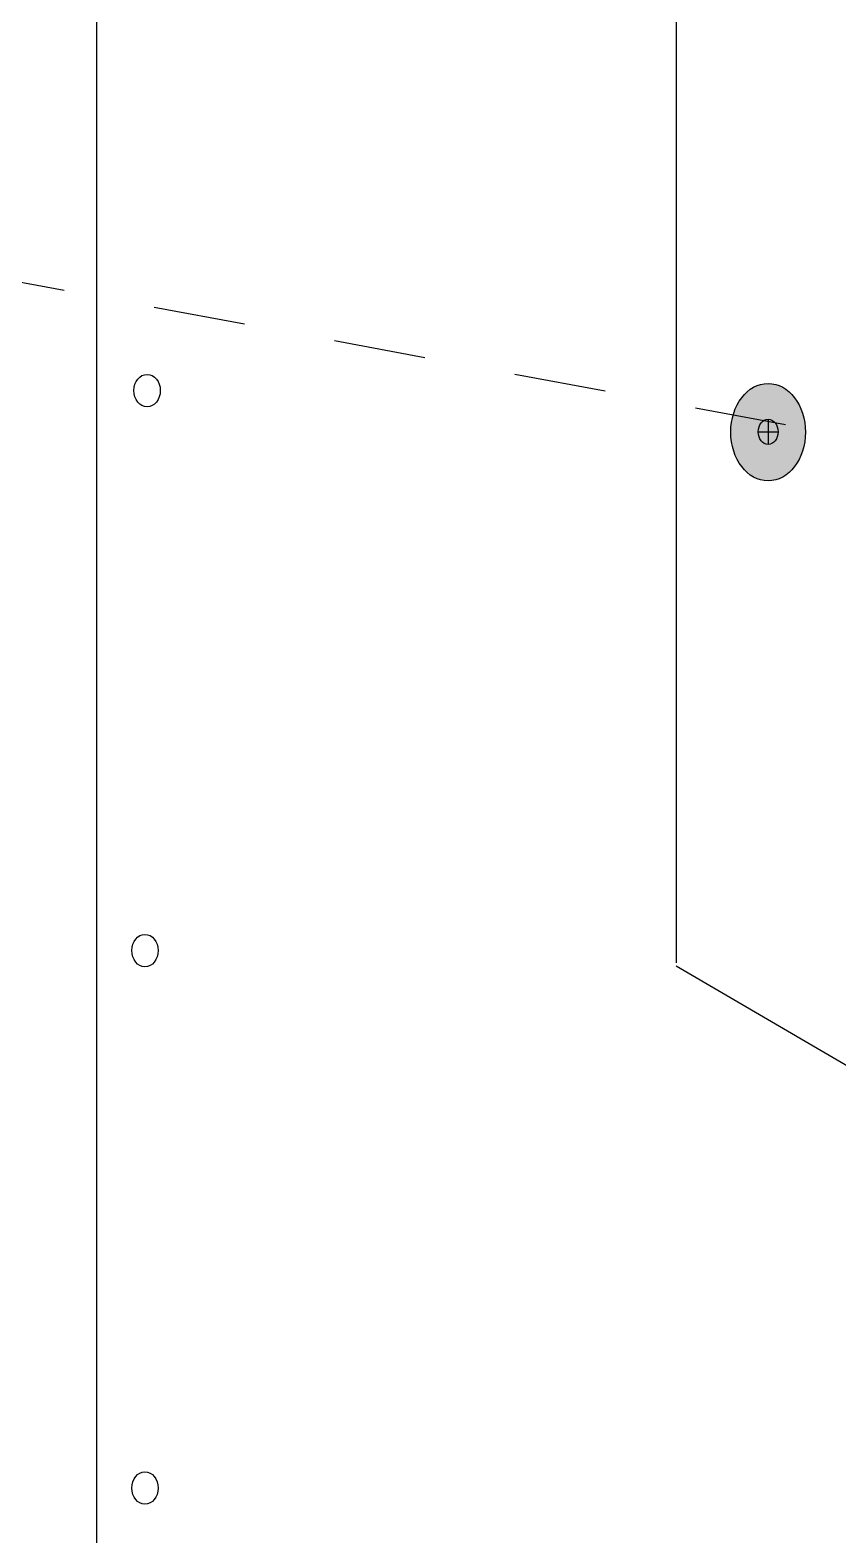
# Model space of a CAD drawing. Extents: x -1392 to 5791, y -3809 to 1722.
# Drawn here: x -416.7 to -337.5, y 1145.5 to 1293.1 of the extents above; entities that cross this region are included whole.
import ezdxf

# ---------------------------------------------------------------- set-up
doc = ezdxf.new("R2010")
doc.units = 0
doc.header["$MEASUREMENT"] = 0
doc.linetypes.add('AI-Linetype-43', pattern=[18, 9, -9])
for name, color, linetype, lineweight in [('G-ANNO-TTLB', 7, 'Continuous', 0), ('TYVEK', 7, 'Continuous', 0), ('WALL SCRATCH', 7, 'Continuous', 0)]:
    doc.layers.add(name, color=color, linetype=linetype, lineweight=lineweight)

# ---------------------------------------------------------------- blocks, each defined once
blk = doc.blocks.new('Block_311')
at = {"layer": 'WALL SCRATCH', "true_color": 0x003b71, "transparency": 33554687}
h = blk.add_hatch(color=156, dxfattribs=at)
h.dxf.hatch_style = 2
edge = h.paths.add_edge_path()
edge.add_ellipse((-344.32, 1253.66), major_axis=(0, 4.78), ratio=0.766948, start_angle=0, end_angle=360)
at = {"layer": 'WALL SCRATCH', "color": 18, "lineweight": 25, "true_color": 0x080808}
for p, q in [((-344.32, 1254.92), (-344.32, 1252.45)), ((-345.29, 1253.69), (-343.34, 1253.69))]:
    blk.add_line(p, q, dxfattribs=at)
at = {"layer": 'WALL SCRATCH', "color": 8, "lineweight": 25, "true_color": 0x808080}
blk.add_lwpolyline([(-344.83, 1248.55)], dxfattribs=at)
at = {"layer": 'WALL SCRATCH', "color": 18, "lineweight": 25, "true_color": 0x000000}
blk.add_ellipse((-344.32, 1253.66), major_axis=(0, 4.78), ratio=0.766948, dxfattribs=at)
at = {"layer": 'WALL SCRATCH', "color": 18, "lineweight": 25, "true_color": 0x080808}
blk.add_ellipse((-344.32, 1253.69), major_axis=(0, 1.23), ratio=0.788846, dxfattribs=at)
blk = doc.blocks.new('Block_308')
at = {"layer": 'WALL SCRATCH'}
blk.add_blockref('Block_311', (0, 0), dxfattribs=at)
blk = doc.blocks.new('Block_307')
at = {"layer": 'WALL SCRATCH'}
blk.add_blockref('Block_308', (0, 0), dxfattribs=at)

msp = doc.modelspace()

# ---------------------------------------------------------------- hatches: boundary and pattern name
at = {"layer": 'G-ANNO-TTLB', "true_color": 0xff00ff, "transparency": 33554687}
h = msp.add_hatch(color=6, dxfattribs=at)
edge = h.paths.add_edge_path()
edge.add_spline(control_points=[(1773.02, -796.5), (1773.02, -796.5), (-1156.5, -796.5), (-1156.5, -796.5), (-1156.5, -796.5), (-1156.5, 1660.5), (-1156.5, 1660.5), (-1156.5, 1660.5), (1773.02, 1660.5), (1773.02, 1660.5), (1773.02, 1660.5), (1773.02, -796.5), (1773.02, -796.5)], knot_values=[0, 0, 0, 0, 1, 1, 1, 2, 2, 2, 3, 3, 3, 4, 4, 4, 4], degree=3, periodic=0)
edge = h.paths.add_edge_path()
edge.add_spline(control_points=[(-1147.5, 1651.5), (-1147.5, 1651.5), (-1147.5, -787.5), (-1147.5, -787.5), (-1147.5, -787.5), (1764.02, -787.5), (1764.02, -787.5), (1764.02, -787.5), (1764.02, 1651.5), (1764.02, 1651.5), (1764.02, 1651.5), (-1147.5, 1651.5), (-1147.5, 1651.5)], knot_values=[0, 0, 0, 0, 1, 1, 1, 2, 2, 2, 3, 3, 3, 4, 4, 4, 4], degree=3, periodic=0)
edge.add_line((-1147.5, 1651.5), (-1147.5, 1651.5))

# ---------------------------------------------------------------- linework, layer by layer
at = {"layer": 'G-ANNO-TTLB'}
for points in [[(1773.02, -796.5), (1773.02, -796.5), (-1156.5, -796.5), (-1156.5, -796.5), (-1156.5, -796.5), (-1156.5, 1660.5), (-1156.5, 1660.5), (-1156.5, 1660.5), (1773.02, 1660.5), (1773.02, 1660.5), (1773.02, 1660.5), (1773.02, -796.5), (1773.02, -796.5)], [(-1147.5, 1651.5), (-1147.5, 1651.5), (-1147.5, -787.5), (-1147.5, -787.5), (-1147.5, -787.5), (1764.02, -787.5), (1764.02, -787.5), (1764.02, -787.5), (1764.02, 1651.5), (1764.02, 1651.5), (1764.02, 1651.5), (-1147.5, 1651.5), (-1147.5, 1651.5)]]:
    msp.add_open_spline(points, degree=3, knots=[0, 0, 0, 0, 1, 1, 1, 2, 2, 2, 3, 3, 3, 4, 4, 4, 4], dxfattribs=at)
at = {"layer": 'TYVEK', "color": 18, "linetype": 'AI-Linetype-43', "lineweight": 25, "true_color": 0x000000}
msp.add_line((-271.83, 1241.21), (-513.22, 1286.11), dxfattribs=at)
at = {"layer": 'WALL SCRATCH', "color": 2, "lineweight": 25, "true_color": 0xffff00}
msp.add_line((-410.24, 1563.37), (-410.24, 1141.13), dxfattribs=at)
at = {"layer": 'WALL SCRATCH', "color": 18, "lineweight": 25, "true_color": 0x000000}
for p, q in [((-353.34, 1482.46), (-353.34, 1201.61)), ((-353.34, 1201.29), (-184.05, 1102.54))]:
    msp.add_line(p, q, dxfattribs=at)
at = {"layer": 'WALL SCRATCH', "color": 8, "lineweight": 25, "true_color": 0x808080}
msp.add_lwpolyline([(-348.97, 1245.18)], dxfattribs=at)
msp.add_lwpolyline([(-348.97, 1245.18)], dxfattribs=at)
at = {"layer": 'WALL SCRATCH', "color": 1, "lineweight": 25, "true_color": 0xff0000}
msp.add_lwpolyline([(-353.34, 1206.44)], dxfattribs=at)
at = {"layer": 'WALL SCRATCH', "color": 252, "lineweight": 25, "true_color": 0x848484}
for centre in [(-405.26, 1257.74), (-405.47, 1202.8), (-405.47, 1150.07)]:
    msp.add_ellipse(centre, major_axis=(0, 1.59), ratio=0.812499, dxfattribs=at)

# ---------------------------------------------------------------- block references
at = {"layer": 'WALL SCRATCH'}
msp.add_blockref('Block_307', (0, 0), dxfattribs=at)

doc.saveas('drawing.dxf')
